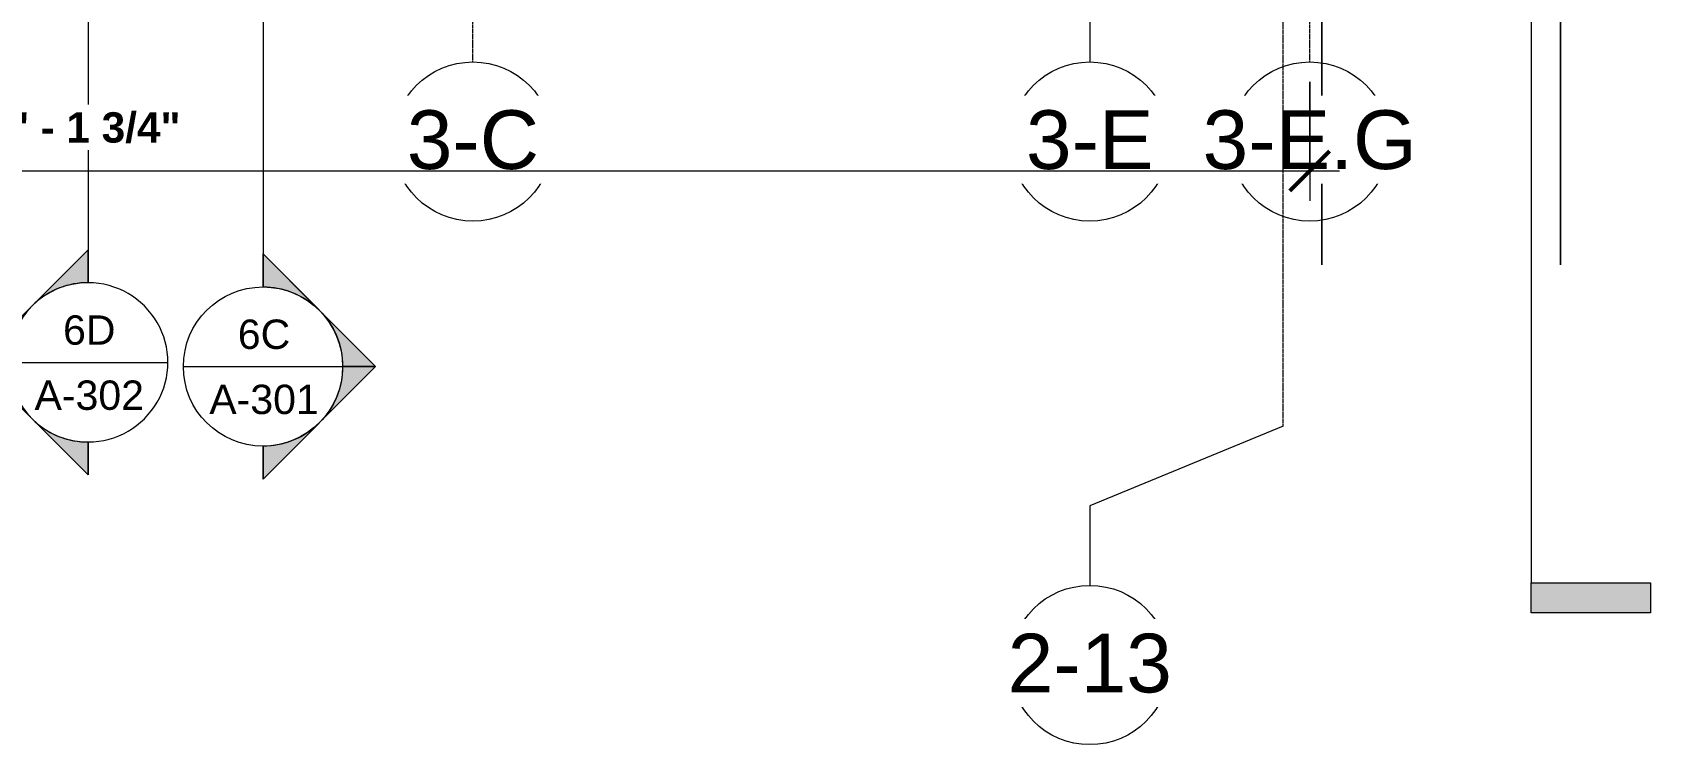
# Model space of a CAD drawing. Header units: inches. Extents: x 21592 to 24810, y -23179 to -20467.
# Drawn here: x 22422.3 to 22910.2, y -23178.6 to -22963.9 of the extents above; entities that cross this region are included whole.
import ezdxf

# ---------------------------------------------------------------- set-up
doc = ezdxf.new("R2010")
doc.units = ezdxf.units.IN
doc.header["$MEASUREMENT"] = 0
doc.linetypes.add('Grid Line 1_2_', pattern=[0.875, 0.5, -0.125, 0.125, -0.125])
for name, color, linetype, lineweight in [('A-ANNO-DIMS', 211, 'Continuous', 9), ('A-ANNO-DIMS-96', 211, 'Continuous', 9), ('A-SITE-SWLK', 140, 'Continuous', 140), ('C-TOPO', 7, 'Continuous', 20), ('G-ANNO-SYMB', 111, 'Continuous', 9), ('S-GRID', 1, 'Continuous', 9), ('S-GRID-IDEN', 1, 'Continuous', 9)]:
    doc.layers.add(name, color=color, linetype=linetype, lineweight=lineweight)
doc.styles.add('Arial', font='arial.ttf', dxfattribs={"height": 17.703593})
doc.styles.add('Arial_1', font='arial.ttf', dxfattribs={"height": 8.851796})
doc.styles.add('Arial_B', font='arialbd.ttf', dxfattribs={"height": 9.132806})
doc.dimstyles.new('OD_Dimension', dxfattribs={"dimscale": 12, "dimtxt": 9, "dimasz": 1, "dimexe": 0.75, "dimexo": 0.5, "dimgap": 0.5, "dimtad": 1, "dimdec": 3, "dimrnd": 0.125, "dimzin": 1, "dimdsep": 46, "dimlunit": 4, "dimtxsty": 'Arial_B', "dimblk1": 'OBLIQUE', "dimblk2": 'OBLIQUE', "dimsah": 1, "dimcen": 0.09, "dimdle": 0.75, "dimazin": 0, "dimtfac": 1, "dimtdec": 4, "dimtix": 1, "dimtmove": 0, "dimatfit": 3, "dimfxl": 1, "dimtvp": 1, "dimtfill": 1, "dimfrac": 2, "dimtolj": 1, "dimtzin": 0, "dimlwd": 13, "dimlwe": 13, "dimarcsym": 2})

# ---------------------------------------------------------------- blocks, each defined once
blk = doc.blocks.new('Section - 3_32_ x 3_8_-18514-Enlarged First Floor Plan _West_')
at = {"layer": 'G-ANNO-SYMB'}
blk.add_hatch(color=256, dxfattribs=at).paths.add_polyline_path([(0, 0.375), (0, 0), (-0.09375, 0), (-0.09375, 0.375)], flags=0)
for p, q in [((0, 0.375), (-0.09375, 0.375)), ((-0.09375, 0.375), (-0.09375, 0)), ((0, 0), (0, 0.375)), ((-0.09375, 0), (0, 0))]:
    blk.add_line(p, q, dxfattribs=at)
blk = doc.blocks.new('Section - Section Head - Filled-1526-Enlarged First Floor Plan _West_')
at = {"layer": 'G-ANNO-SYMB'}
h = blk.add_hatch(color=256, dxfattribs=at)
edge = h.paths.add_edge_path(flags=0)
edge.add_line((-0.4268, 0.1768), (-0.25, 0.3536))
edge.add_line((-0.25, 0.3536), (-0.25, 0.25))
edge.add_arc((-0.25, 0), 0.25, 90, 135)
h = blk.add_hatch(color=256, dxfattribs=at)
edge = h.paths.add_edge_path(flags=0)
edge.add_arc((-0.25, 0), 0.25, 45, 90)
edge.add_line((-0.25, 0.25), (-0.25, 0.3536))
edge.add_line((-0.25, 0.3536), (-0.0732, 0.1768))
h = blk.add_hatch(color=256, dxfattribs=at)
edge = h.paths.add_edge_path(flags=0)
edge.add_arc((-0.25, 0), 0.2503, 137.9216, 180)
edge.add_line((-0.5003, 0), (-0.6036, 0))
edge.add_line((-0.6036, 0), (-0.4358, 0.1678))
h = blk.add_hatch(color=256, dxfattribs=at)
edge = h.paths.add_edge_path(flags=0)
edge.add_line((-0.0642, 0.1678), (0.1036, 0))
edge.add_line((0.1036, 0), (0.0003, 0))
edge.add_arc((-0.25, 0), 0.2503, 0, 42.0784)
for p, q in [((-0.25, 0.3536), (-0.6036, 0)), ((-0.25, 0.3536), (-0.4268, 0.1768)), ((-0.25, 0.3536), (0.1036, 0)), ((-0.25, 0.25), (-0.25, 0.3536)), ((-0.0732, 0.1768), (-0.25, 0.3536)), ((-0.25, 0.3536), (-0.25, 0.25)), ((-0.4358, 0.1678), (-0.6036, 0)), ((0.1036, 0), (-0.0642, 0.1678)), ((-0.6036, 0), (-0.5003, 0)), ((0.0003, 0), (0.1036, 0)), ((-0.5, 0), (-0.6036, 0)), ((0, 0), (0.1036, 0))]:
    blk.add_line(p, q, dxfattribs=at)
for radius, start, end in [(0.25, 360, 180), (0.25, 90, 135), (0.25, 45, 90), (0.2503, 137.9216, 180), (0.2503, 0, 42.0784), (0.25, 180, 360)]:
    blk.add_arc((-0.25, 0), radius, start, end, dxfattribs=at)
blk = doc.blocks.new('Grid - Grid Head - Circle-14747-Enlarged First Floor Plan _West_')
at = {"layer": 'S-GRID-IDEN'}
blk.add_circle((0, 0), 0.25, dxfattribs=at)
blk = doc.blocks.new('DIMBLOCK1-Enlarged First Floor Plan _West_')
at = {"layer": 'A-ANNO-DIMS-96', "lineweight": 13}
for p, q in [((22061.64, -22899.47), (22061.64, -23014.7)), ((22061.64, -23005.7), (22061.64, -22899.47)), ((22807.39, -22978.85), (22807.39, -23014.7)), ((22807.39, -23005.7), (22807.39, -22978.85)), ((22052.64, -23005.7), (22816.39, -23005.7))]:
    blk.add_line(p, q, dxfattribs=at)
at = {"layer": 'A-ANNO-DIMS-96', "lineweight": 50}
for p, q in [((22061.64, -23005.7), (22067.64, -22999.7)), ((22807.39, -23005.7), (22813.39, -22999.7)), ((22061.64, -23005.7), (22055.64, -23011.7)), ((22807.39, -23005.7), (22801.39, -23011.7))]:
    blk.add_line(p, q, dxfattribs=at)
at = {"layer": 'A-ANNO-DIMS-96', "color": 0, "lineweight": 13, "insert": (22404.02, -22988), "char_height": 9.1328, "width": 73.2, "attachment_point": 1, "line_spacing_factor": 0.938532, "style": 'Arial_B', "bg_fill": 3, "box_fill_scale": 1.25, "bg_fill_color": 0, "bg_fill_transparency": 0}
blk.add_mtext('62\' - 1 3/4"', dxfattribs=at)
blk = doc.blocks.new('_Oblique')
at = {"color": 0, "linetype": 'ByBlock', "lineweight": -2}
blk.add_line((-0.5, -0.5), (0.5, 0.5), dxfattribs=at)

msp = doc.modelspace()

# ---------------------------------------------------------------- linework, layer by layer
at = {"layer": 'A-SITE-SWLK', "color": 43, "lineweight": 13}
for p, q in [((22811.0152, -23033.9478), (22811.0152, -22799.9278)), ((22883.0152, -23033.9478), (22883.0152, -22799.9278))]:
    msp.add_line(p, q, dxfattribs=at)
at = {"layer": 'C-TOPO', "color": 43, "lineweight": 13}
for p, q in [((22811.0156, -23033.9478), (22811.0156, -22799.9278)), ((22811.0156, -22799.9278), (22811.0156, -23033.9478)), ((22883.0156, -22799.9278), (22883.0156, -23033.9478)), ((22883.0156, -23033.9478), (22883.0156, -22799.9278))]:
    msp.add_line(p, q, dxfattribs=at)
at = {"layer": 'G-ANNO-SYMB'}
for p, q in [((22491.854, -20695.6113), (22491.854, -23040.6554)), ((22439.1736, -20818.0821), (22439.1736, -23039.3868)), ((22874.1556, -21010.0849), (22874.1556, -23129.8711)), ((22415.1736, -23063.3868), (22463.1736, -23063.3868)), ((22467.854, -23064.6554), (22515.854, -23064.6554))]:
    msp.add_line(p, q, dxfattribs=at)
at = {"layer": 'S-GRID', "linetype": 'Grid Line 1_2_'}
for p, q in [((22555.1402, -22972.8509), (22555.1402, -20633.3741)), ((22807.3902, -22972.8509), (22807.3902, -22458.6051))]:
    msp.add_line(p, q, dxfattribs=at)
at = {"layer": 'S-GRID'}
for p, q in [((22741.0937, -22948.8509), (22741.0937, -22972.8509)), ((22799.3902, -23082.6211), (22741.0937, -23106.6211)), ((22741.0937, -23106.6211), (22741.0937, -23130.6211))]:
    msp.add_line(p, q, dxfattribs=at)

# ---------------------------------------------------------------- block references
at = {"layer": 'G-ANNO-SYMB', "xscale": 95.99999999999994, "yscale": 95.99999999999994, "zscale": 95.99999999999994, "rotation": 89.99999999999947}
msp.add_blockref('Section - Section Head - Filled-1526-Enlarged First Floor Plan _West_', (22439.1736, -23039.3868), dxfattribs=at)
at = {"layer": 'G-ANNO-SYMB', "extrusion": (0, 0, -1), "xscale": 95.99999999999994, "yscale": 95.99999999999994, "zscale": 95.99999999999994, "rotation": 90.00000000000053}
for name, p in [('Section - Section Head - Filled-1526-Enlarged First Floor Plan _West_', (-22491.854, -23040.6554)), ('Section - 3_32_ x 3_8_-18514-Enlarged First Floor Plan _West_', (-22874.1556, -23129.8711))]:
    msp.add_blockref(name, p, dxfattribs=at)
at = {"layer": 'S-GRID-IDEN', "xscale": 95.99999999999994, "yscale": 95.99999999999994, "zscale": 95.99999999999994}
for p in [(22555.1402, -22996.8509), (22807.3902, -22996.8509), (22741.0937, -23154.6211)]:
    msp.add_blockref('Grid - Grid Head - Circle-14747-Enlarged First Floor Plan _West_', p, dxfattribs=at)

# ---------------------------------------------------------------- texts
at = {"layer": 'G-ANNO-SYMB', "char_height": 8.8518, "attachment_point": 2, "line_spacing_factor": 0.938532, "style": 'Arial_1'}
for s, insert, width in [('6D', (22439.481, -23049.2177), 18.792), ('6C', (22492.1614, -23050.4863), 18.792), ('A-302', (22439.481, -23068.8539), 39.312), ('A-301', (22492.1614, -23070.1225), 39.312)]:
    msp.add_mtext(s, dxfattribs=dict(at, insert=insert, width=width))

# ---------------------------------------------------------------- next in the draw order: texts
at = {"layer": 'S-GRID-IDEN', "char_height": 17.70359, "attachment_point": 2, "line_spacing_factor": 0.938532, "style": 'Arial', "bg_fill": 3, "box_fill_scale": 1.25, "bg_fill_color": 0, "bg_fill_transparency": 0}
for s, insert, width in [('3-C', (22555.1356, -22987.414), 47.304), ('3-E.G', (22807.3856, -22987.414), 76.896), ('2-13', (22741.0891, -23145.1842), 58.968)]:
    msp.add_mtext(s, dxfattribs=dict(at, insert=insert, width=width))

# ---------------------------------------------------------------- next in the draw order: linework, layer by layer
at = {"layer": 'S-GRID', "linetype": 'Grid Line 1_2_'}
msp.add_line((22799.3902, -23082.6211), (22799.3902, -22542.6051), dxfattribs=at)

# ---------------------------------------------------------------- next in the draw order: block references
at = {"layer": 'S-GRID-IDEN', "xscale": 95.99999999999994, "yscale": 95.99999999999994, "zscale": 95.99999999999994}
msp.add_blockref('Grid - Grid Head - Circle-14747-Enlarged First Floor Plan _West_', (22741.0937, -22996.8509), dxfattribs=at)

# ---------------------------------------------------------------- next in the draw order: texts
at = {"layer": 'S-GRID-IDEN', "insert": (22741.0891, -22987.414), "char_height": 17.70359, "width": 45.792, "attachment_point": 2, "line_spacing_factor": 0.938532, "style": 'Arial', "bg_fill": 3, "box_fill_scale": 1.25, "bg_fill_color": 0, "bg_fill_transparency": 0}
msp.add_mtext('3-E', dxfattribs=at)

# ---------------------------------------------------------------- next in the draw order: dimensions: what is measured, and where the dimension line sits
at = {"layer": 'A-ANNO-DIMS', "lineweight": 13}
dim = msp.add_linear_dim(base=(22807.3902, -23005.7028), p1=(22061.6402, -22893.4698), p2=(22807.3902, -22972.8509), dimstyle='OD_Dimension', override={"dimpost": '<>', "dimfxl": 749.962951}, dxfattribs=at)
dim.commit()
dim.dimension.update_dxf_attribs({"geometry": 'DIMBLOCK1-Enlarged First Floor Plan _West_', "text_midpoint": (22434.5152, -22994.9807)})

doc.saveas('drawing.dxf')
